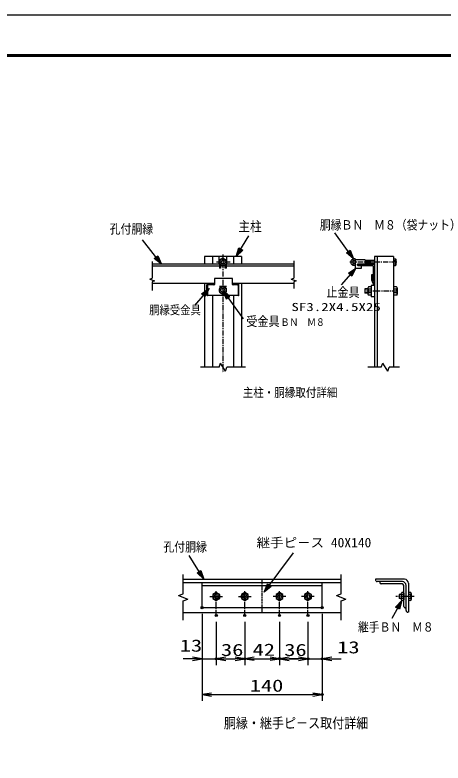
# Model space of a CAD drawing. Units: millimetres, scale not verified. Extents: x -4455 to 4455, y -3150 to 3150.
# Drawn here: x 368 to 2399, y -399 to 3150 of the extents above; entities that cross this region are included whole.
import ezdxf
from ezdxf.enums import TextEntityAlignment as Align

# ---------------------------------------------------------------- set-up
doc = ezdxf.new("R2010")
doc.units = ezdxf.units.MM
doc.header["$LTSCALE"] = 20
doc.header["$PDMODE"] = 32
doc.header["$PDSIZE"] = 10
doc.linetypes.add('USER2', pattern=[2, 1.25, -0.25, 0.25, -0.25])
doc.linetypes.add('USER3', pattern=[0.375, 0.25, -0.125])
for name, color, linetype, lineweight in [('0-0_1', 7, 'Continuous', 25), ('0-1_2', 7, 'Continuous', 25), ('0-2_0', 4, 'Continuous', 25), ('0-4_EXTCNT-LMEC0', 2, 'Continuous', 25), ('0-7_WAKU', 7, 'Continuous', 25)]:
    doc.layers.add(name, color=color, linetype=linetype, lineweight=lineweight)
doc.layers.add('0-5_DEFPOINTS', color=7, linetype='Continuous')
doc.styles.add('ＭＳ ゴシック', font='')
doc.styles.get('ＭＳ ゴシック').set_extended_font_data('MS Gothic')

# ---------------------------------------------------------------- blocks, each defined once
blk = doc.blocks.new('DARROWS')
at = {"layer": '0-2_0', "color": 2}
blk.add_line((0, 0), (-19.982, 0), dxfattribs=at)
blk.add_lwpolyline([(-20, -3.333), (0, 0), (-20, 3.333)], dxfattribs=at)
blk = doc.blocks.new('C50')
at = {"layer": '0-0_1', "color": 4}
blk.add_line((116624.1, 104388.2), (114811.1, 106684), dxfattribs=at)
blk.add_lwpolyline([(116268.3, 105177.6), (116624.1, 104388.2), (115938.7, 104917.3)], close=True, dxfattribs=at)
blk.add_lwpolyline([(116185.9, 105112.5), (116363.8, 104717.8), (116021.1, 104982.3)], dxfattribs=at)
blk = doc.blocks.new('C52')
at = {"layer": '0-0_1', "color": 4}
blk.add_line((135061, 104010.5), (133661.3, 102411.8), dxfattribs=at)
blk.add_lwpolyline([(134349.7, 103516.8), (135061, 104010.5), (134665.7, 103240.2)], close=True, dxfattribs=at)
blk.add_lwpolyline([(134428.7, 103447.7), (134784.4, 103694.5), (134586.7, 103309.3)], dxfattribs=at)
blk = doc.blocks.new('C51')
at = {"layer": '0-0_1', "color": 4}
blk.add_line((123707.5, 105095.7), (124907.8, 107079.9), dxfattribs=at)
blk.add_lwpolyline([(124322, 105705.7), (123707.5, 105095.7), (123962.6, 105923.1)], close=True, dxfattribs=at)
blk.add_lwpolyline([(124232.1, 105760.1), (123924.9, 105455.1), (124052.5, 105868.8)], dxfattribs=at)
blk = doc.blocks.new('C53')
at = {"layer": '0-0_1', "color": 4}
blk.add_line((134851.1, 104894.6), (133050.8, 107334.7), dxfattribs=at)
blk.add_lwpolyline([(134521.3, 105695.2), (134851.1, 104894.6), (134183.4, 105445.9)], close=True, dxfattribs=at)
blk.add_lwpolyline([(134436.8, 105632.9), (134601.7, 105232.6), (134267.9, 105508.2)], dxfattribs=at)

msp = doc.modelspace()

# ---------------------------------------------------------------- linework, layer by layer
at = {"layer": '0-0_1'}
for p, q in [((1266.61, 2003.67), (1266.61, 1968.29)), ((1442.69, 2003.67), (1266.61, 2003.67)), ((1305.17, 2003.67), (1305.17, 1968.29)), ((1336.02, 1968.29), (1336.02, 2003.67)), ((1373.27, 1968.29), (1373.27, 2003.67)), ((1404.12, 2003.67), (1404.12, 1968.29)), ((1442.69, 2003.67), (1442.69, 1968.29)), ((2029.48, 1987.59), (1981.25, 1987.59)), ((2029.48, 1987.59), (2029.48, 1967.49)), ((2163.68, 2003.67), (2073.68, 2003.67)), ((2073.69, 2003.67), (2073.69, 1478.67)), ((2085.68, 2003.67), (2085.68, 1478.67)), ((2163.68, 2003.67), (2163.68, 1478.67)), ((1338.52, 1968.29), (1018.69, 1968.29)), ((1338.52, 1958.51), (1018.69, 1958.51)), ((1338.52, 1986.8), (1338.52, 1949.41)), ((1338.52, 1968.18), (1354.65, 1958.86)), ((1343.52, 1965.29), (1343.52, 1949.41)), ((1354.65, 1958.86), (1370.78, 1968.18)), ((1365.78, 1949.41), (1365.78, 1965.29)), ((1370.78, 1949.41), (1370.78, 1986.8)), ((1690.6, 1968.29), (1370.78, 1968.29)), ((1690.6, 1958.51), (1370.78, 1958.51)), ((1993.31, 1963.47), (1993.31, 1967.49)), ((2029.48, 1967.49), (1993.31, 1967.49)), ((2069.67, 1966.49), (1993.31, 1966.49)), ((2064.64, 1960.46), (1996.32, 1960.46)), ((2011.39, 1949.41), (2011.39, 1960.46)), ((2067.66, 1957.45), (2067.66, 1889.13)), ((1343.52, 1949.41), (1338.52, 1949.41)), ((1370.78, 1949.41), (1365.78, 1949.41)), ((2059.62, 1917.26), (2059.62, 1893.94)), ((2065.65, 1917.26), (2059.62, 1917.26)), ((2065.65, 1917.26), (2065.65, 1895.16)), ((2059.62, 1893.94), (2071.07, 1866.72)), ((2065.65, 1895.15), (2073.69, 1876.05)), ((2073.69, 1886.12), (2070.67, 1886.12)), ((1313.75, 1875.71), (1018.69, 1875.71)), ((1266.6, 1875.71), (1266.61, 1478.67)), ((1353.7, 1862.73), (1337.57, 1853.42)), ((1369.83, 1853.42), (1353.7, 1862.73)), ((1690.6, 1875.71), (1400.17, 1875.71)), ((1442.69, 1875.71), (1442.69, 1478.67)), ((2042.39, 1850.72), (2027.73, 1850.72)), ((2027.73, 1850.72), (2027.73, 1829.39)), ((2042.4, 1854.39), (2042.4, 1825.72)), ((2057.06, 1848.72), (2044.79, 1848.72)), ((2057.06, 1860.06), (2044.8, 1860.06)), ((2057.06, 1866.72), (2057.06, 1813.39)), ((2073.69, 1866.72), (2057.06, 1866.72)), ((2178.65, 1860.06), (2163.72, 1860.06)), ((2178.64, 1848.72), (2163.72, 1848.72)), ((2181.06, 1854.4), (2181.06, 1825.71)), ((1305.17, 1820.98), (1305.17, 1478.67)), ((1404.12, 1820.98), (1404.12, 1478.67)), ((2042.39, 1829.39), (2027.73, 1829.39)), ((2057.06, 1831.39), (2044.79, 1831.39)), ((2057.06, 1820.06), (2044.79, 1820.06)), ((2073.69, 1813.39), (2057.06, 1813.39)), ((2178.66, 1831.39), (2163.72, 1831.39)), ((2178.7, 1820.06), (2163.72, 1820.06)), ((1165.41, 473.12), (1915.41, 473.12)), ((1540.41, 458.12), (1540.41, 473.12)), ((1165.41, 458.12), (1915.41, 458.12)), ((1255.41, 338.12), (1255.41, 458.12)), ((1255.41, 443.12), (1825.41, 443.12)), ((1825.41, 338.12), (1825.41, 458.12)), ((1322.91, 409.24), (1306.78, 399.93)), ((1306.78, 399.93), (1306.78, 381.31)), ((1339.04, 399.93), (1322.91, 409.24)), ((1339.04, 381.31), (1339.04, 399.93)), ((1457.91, 409.24), (1441.78, 399.93)), ((1441.78, 399.93), (1441.78, 381.31)), ((1474.04, 399.93), (1457.91, 409.24)), ((1474.04, 381.31), (1474.04, 399.93)), ((1622.91, 409.24), (1606.78, 399.93)), ((1606.78, 399.93), (1606.78, 381.31)), ((1639.04, 399.93), (1622.91, 409.24)), ((1639.04, 381.31), (1639.04, 399.93)), ((1757.91, 409.24), (1741.78, 399.93)), ((1741.78, 399.93), (1741.78, 381.31)), ((1774.04, 399.93), (1757.91, 409.24)), ((1774.04, 381.31), (1774.04, 399.93)), ((2200.42, 399.93), (2190.2, 399.93)), ((2213.32, 409.24), (2203.42, 409.24)), ((2213.32, 399.93), (2203.42, 399.93)), ((2245.1, 409.24), (2234.95, 409.24)), ((2244.94, 399.93), (2234.95, 399.93)), ((2248.01, 404.63), (2248.01, 376.7)), ((1306.78, 381.31), (1322.91, 372)), ((1322.91, 372), (1339.04, 381.31)), ((1441.78, 381.31), (1457.91, 372)), ((1457.91, 372), (1474.04, 381.31)), ((1606.78, 381.31), (1622.91, 372)), ((1622.91, 372), (1639.04, 381.31)), ((1741.78, 381.31), (1757.91, 372)), ((1757.91, 372), (1774.04, 381.31)), ((2200.42, 381.31), (2190.2, 381.31)), ((2213.32, 381.31), (2203.42, 381.31)), ((2213.32, 372), (2203.42, 372)), ((2245.05, 381.31), (2234.95, 381.31)), ((2244.99, 372), (2234.95, 372)), ((1255.41, 338.12), (1825.41, 338.12)), ((1540.41, 315.62), (1540.41, 338.12)), ((1165.41, 315.62), (1915.41, 315.62))]:
    msp.add_line(p, q, dxfattribs=at)
at = {"layer": '0-0_1', "color": 4, "linetype": 'USER2'}
for p, q in [((1354.65, 2013.61), (1354.65, 1453.21)), ((1388.88, 1977.49), (1320.93, 1977.49)), ((2179.07, 1977.54), (1955.81, 1977.54)), ((2181.06, 1840.06), (2024.76, 1840.06)), ((1292.91, 390.62), (1352.91, 390.62)), ((1322.91, 300.62), (1322.91, 420.62)), ((1427.91, 390.62), (1487.91, 390.62)), ((1457.91, 300.62), (1457.91, 420.62)), ((1652.91, 390.62), (1592.91, 390.62)), ((1622.91, 300.62), (1622.91, 420.62)), ((1787.91, 390.62), (1727.91, 390.62)), ((1757.91, 300.62), (1757.91, 420.62)), ((2262.15, 390.62), (2175.33, 390.62))]:
    msp.add_line(p, q, dxfattribs=at)
at = {"layer": '0-0_1', "color": 4}
for p, q in [((1018.69, 1980.46), (1018.69, 1916.36)), ((1690.6, 1983.33), (1690.6, 1912.35)), ((1006.94, 1896.82), (1018.69, 1901.09)), ((1678.86, 1896.82), (1690.6, 1901.09)), ((1678.86, 1896.82), (1702.35, 1888.27)), ((1690.6, 1908.08), (1690.6, 1901.09)), ((1702.35, 1888.27), (1690.6, 1883.99)), ((1690.6, 1883.99), (1690.6, 1851.73)), ((2042.39, 1848.59), (2027.73, 1848.59)), ((1354.65, 1843.04), (1450.98, 1707.76)), ((2042.39, 1831.52), (2027.73, 1831.52)), ((1336.02, 1478.67), (1342.8, 1497.29)), ((1366.49, 1460.05), (1342.8, 1497.29)), ((2105.8, 1478.67), (2112.58, 1497.29)), ((2136.27, 1460.05), (2112.58, 1497.29)), ((1336.02, 1478.67), (1247.98, 1478.67)), ((1366.49, 1460.05), (1373.27, 1478.67)), ((1461.31, 1478.67), (1373.27, 1478.67)), ((2105.8, 1478.67), (2041.81, 1478.67)), ((2136.27, 1460.05), (2143.05, 1478.67)), ((2192.38, 1478.67), (2143.05, 1478.67)), ((1263.42, 473.12), (1194.15, 585.59)), ((1550.13, 410.86), (1688.67, 598.25)), ((1232.46, 503.38), (1250.34, 514.39)), ((1263.42, 473.12), (1232.46, 503.38)), ((1252.41, 491), (1236.93, 506.13)), ((1245.87, 511.63), (1252.41, 491)), ((1250.34, 514.39), (1263.42, 473.12)), ((1165.41, 403.25), (1165.41, 495.62)), ((1915.41, 403.25), (1915.41, 495.62)), ((1550.13, 410.86), (1566.65, 450.87)), ((1583.54, 438.39), (1550.13, 410.86)), ((1562.61, 427.74), (1570.88, 447.75)), ((1579.32, 441.51), (1562.61, 427.74)), ((1566.65, 450.87), (1583.54, 438.39)), ((1142.91, 395.06), (1165.41, 403.25)), ((1142.91, 395.06), (1187.91, 378.68)), ((1892.91, 395.06), (1915.41, 403.25)), ((1892.91, 395.06), (1937.91, 378.68)), ((1165.41, 370.49), (1187.91, 378.68)), ((1165.41, 278.12), (1165.41, 370.49)), ((1915.41, 370.49), (1937.91, 378.68)), ((1915.41, 278.12), (1915.41, 370.49)), ((2203.42, 372), (2156.09, 286.74)), ((2173.85, 340.37), (2203.42, 372)), ((2203.42, 372), (2192.21, 330.18)), ((2192.21, 330.18), (2173.85, 340.37)), ((2178.44, 337.82), (2193.23, 353.64)), ((2193.23, 353.64), (2187.62, 332.73))]:
    msp.add_line(p, q, dxfattribs=at)
at = {"layer": '0-0_1', "color": 4, "linetype": 'USER3'}
msp.add_line((1540.41, 338.12), (1540.41, 458.12), dxfattribs=at)
at = {"layer": '0-0_1'}
for points in [[(1370.78, 1986.8), (1354.65, 1996.11), (1338.52, 1986.8)], [(1981.25, 1961.47), (1981.25, 1949.41), (2011.39, 1949.41)], [(1337.57, 1834.79), (1353.7, 1825.48), (1369.83, 1834.79)]]:
    msp.add_lwpolyline(points, dxfattribs=at)
at = {"layer": '0-0_1', "color": 4}
for points in [[(1006.94, 1896.82), (1030.44, 1888.27), (1018.69, 1883.99)], [(1383.27, 1811.86), (1366.82, 1825.93), (1374.71, 1805.78)]]:
    msp.add_lwpolyline(points, dxfattribs=at)
msp.add_lwpolyline([(1370.43, 1802.73), (1387.55, 1814.91), (1354.65, 1843.04)], close=True, dxfattribs=at)
at = {"layer": '0-0_1'}
for centre, radius in [((1354.65, 1977.49), 16.13), ((1354.65, 1977.49), 9.31), ((1353.7, 1844.11), 16.13), ((1353.7, 1844.11), 9.31), ((1322.91, 390.62), 16.13), ((1322.91, 390.62), 9.31), ((1457.91, 390.62), 16.13), ((1457.91, 390.62), 9.31), ((1622.91, 390.62), 16.13), ((1622.91, 390.62), 9.31), ((1757.91, 390.62), 16.13), ((1757.91, 390.62), 9.31)]:
    msp.add_circle(centre, radius, dxfattribs=at)
for centre, radius, start, end in [((1976.09, 1977.28), 15.29, 113.49933, 245.97135), ((1996.32, 1963.48), 3.01, 180.01749, 270), ((2064.64, 1957.45), 3.01, 0, 90), ((2069.67, 1962.47), 4.02, 0, 90), ((2070.67, 1889.1), 3.01, 179.99992, 270), ((2050.11, 1854.41), 7.75, 133.23149, 226.94679), ((2059.34, 1840.01), 16.94, 149.07794, 210.64148), ((2173.34, 1854.41), 7.75, 313.05395, 46.76926), ((2164.11, 1840.01), 16.94, 329.3584, 30.92194), ((2050.59, 1825.68), 8.14, 135.46316, 224.1324), ((2172.86, 1825.68), 8.14, 315.86685, 44.53607), ((2205.64, 443.82), 17.58, 0, 90), ((2215.41, 453.58), 19.54, 0, 90), ((2199.39, 437.56), 13.93, 0, 90), ((2216.42, 390.52), 15.99, 144.11156, 215.34193), ((2206.16, 404.67), 5.52, 120.9258, 239.92639), ((2232.01, 390.52), 15.99, 324.65771, 35.88809), ((2242.27, 404.67), 5.52, 300.07333, 59.07392), ((2205.69, 376.73), 5.21, 116.37906, 244.40222), ((2242.74, 376.73), 5.21, 295.59689, 63.62006)]:
    msp.add_arc(centre, radius, start, end, dxfattribs=at)
at = {"layer": '0-1_2'}
for p, q in [((1970, 1991.46), (1971.24, 1993.62)), ((1970, 1991.46), (1970, 1963.62)), ((1981.25, 1993.62), (1971.25, 1993.62)), ((1981.25, 1993.62), (1981.25, 1961.47)), ((2163.68, 1993.62), (2163.68, 1961.34)), ((2163.68, 1993.62), (2173.73, 1993.62)), ((2174.98, 1991.45), (2173.73, 1993.62)), ((2174.98, 1991.45), (2174.98, 1963.5)), ((1970, 1963.62), (1971.24, 1961.47)), ((1981.25, 1985.58), (1971.14, 1985.58)), ((1981.25, 1969.5), (1971.25, 1969.5)), ((1981.25, 1961.47), (1971.25, 1961.47)), ((1981.25, 1985.58), (1981.25, 1969.5)), ((2073.68, 1985.58), (2029.48, 1985.58)), ((2073.68, 1969.5), (2029.48, 1969.5)), ((2163.68, 1985.55), (2173.73, 1985.55)), ((2163.68, 1969.41), (2173.73, 1969.41)), ((2163.68, 1961.34), (2173.73, 1961.34)), ((2174.98, 1963.5), (2173.73, 1961.34)), ((2163.72, 1852.96), (2163.72, 1827.13)), ((2215.41, 473.12), (2078.66, 473.12)), ((2078.66, 473.12), (2078.66, 469.21)), ((2205.64, 461.4), (2086.47, 461.4)), ((2098.77, 460.78), (2098.77, 457.69)), ((2199.39, 451.49), (2104.96, 451.49)), ((2213.32, 343.14), (2213.32, 437.56)), ((2223.22, 324.65), (2223.22, 443.82)), ((2234.95, 453.58), (2234.95, 316.83)), ((2190.2, 399.93), (2190.2, 381.31)), ((2200.42, 404.59), (2200.42, 376.65)), ((2213.32, 406.74), (2213.32, 374.49)), ((2234.95, 406.74), (2234.95, 374.49)), ((2222.61, 336.94), (2219.51, 336.94)), ((2234.95, 316.83), (2231.04, 316.83))]:
    msp.add_line(p, q, dxfattribs=at)
at = {"layer": '0-1_2', "color": 4}
for p, q in [((2073.68, 1983.97), (2029.48, 1983.97)), ((2073.68, 1971.11), (2029.48, 1971.11))]:
    msp.add_line(p, q, dxfattribs=at)
at = {"layer": '0-1_2'}
for centre, radius, start, end in [((1984.53, 1991.46), 14.61, 179.99992, 203.62862), ((2160.39, 1991.45), 14.59, 336.1131, 0), ((1984.53, 1963.62), 14.53, 156.03488, 179.99992), ((1998.99, 1977.78), 28.93, 164.30701, 196.61107), ((2148.37, 1977.47), 26.62, 342.35559, 17.65405), ((2160.39, 1963.5), 14.59, 0, 23.88546), ((2086.47, 469.21), 7.81, 179.99992, 270), ((2104.96, 457.69), 6.19, 179.99992, 270), ((2219.51, 343.14), 6.19, 179.99992, 270), ((2231.04, 324.65), 7.81, 179.99992, 270)]:
    msp.add_arc(centre, radius, start, end, dxfattribs=at)
at = {"layer": '0-2_0', "color": 7}
for p, q in [((1400.17, 1899.05), (1313.75, 1899.05)), ((1313.75, 1899.05), (1313.75, 1871.92)), ((1400.17, 1871.92), (1400.17, 1899.05)), ((1278.73, 1819.85), (1278.73, 1870.25)), ((1280.73, 1872.25), (1281.46, 1872.25)), ((1281.46, 1872.25), (1280.73, 1872.25)), ((1281.94, 1866.92), (1281.94, 1822.98)), ((1283.46, 1868.92), (1283.46, 1870.25)), ((1310.75, 1868.92), (1283.94, 1868.92)), ((1337.57, 1853.42), (1337.57, 1834.79)), ((1338.91, 1863.47), (1370.73, 1863.47)), ((1338.91, 1863.47), (1338.91, 1863.42)), ((1338.91, 1863.42), (1370.73, 1863.42)), ((1369.83, 1853.42), (1369.83, 1834.79)), ((1370.73, 1863.47), (1370.73, 1863.42)), ((1425.81, 1868.92), (1403.17, 1868.92)), ((1425.81, 1868.87), (1425.81, 1868.92)), ((1425.83, 1868.92), (1425.83, 1870.25)), ((1427.36, 1866.92), (1427.36, 1822.98)), ((1428.56, 1872.25), (1427.83, 1872.25)), ((1427.83, 1872.25), (1428.56, 1872.25)), ((1430.56, 1819.85), (1430.56, 1870.25)), ((1280.71, 1818.14), (1281.46, 1818.14)), ((1283.46, 1820.14), (1283.46, 1820.98)), ((1283.94, 1820.98), (1425.81, 1820.98)), ((1425.81, 1820.98), (1425.81, 1821.03)), ((1425.83, 1820.14), (1425.83, 1820.98)), ((1428.58, 1818.14), (1427.83, 1818.14))]:
    msp.add_line(p, q, dxfattribs=at)
at = {"layer": '0-2_0', "color": 1}
for p, q in [((1255.41, 308.12), (1255.41, -104.38)), ((1255.41, 308.12), (1255.41, 65.04)), ((1825.41, 308.12), (1825.41, -104.38)), ((1825.41, 308.12), (1825.41, 65.04)), ((1322.91, 270.62), (1322.91, 65.04)), ((1322.91, 270.62), (1322.91, 65.04)), ((1457.91, 270.62), (1457.91, 65.04)), ((1457.91, 270.62), (1457.91, 66.04)), ((1622.91, 270.62), (1622.91, 65.04)), ((1622.91, 270.62), (1622.91, 66.04)), ((1757.91, 270.62), (1757.91, 65.04)), ((1757.91, 270.62), (1757.91, 65.04))]:
    msp.add_line(p, q, dxfattribs=at)
at = {"layer": '0-2_0', "color": 2}
for p, q in [((1210.41, 95.04), (1165.41, 95.04)), ((1255.41, 95.04), (1322.91, 95.04)), ((1367.91, 95.04), (1412.91, 95.04)), ((1367.91, 95.04), (1412.91, 95.04)), ((1502.91, 96.04), (1577.91, 96.04)), ((1712.91, 95.04), (1667.91, 95.04)), ((1667.91, 95.04), (1712.91, 95.04)), ((1757.91, 95.04), (1825.41, 95.04)), ((1870.41, 95.04), (1915.41, 95.04)), ((1300.41, -74.38), (1780.41, -74.38))]:
    msp.add_line(p, q, dxfattribs=at)
at = {"layer": '0-2_0', "color": 7}
for centre, radius, start, end in [((1280.73, 1870.25), 2, 90, 180), ((1281.46, 1870.25), 2, 0, 90), ((1283.94, 1866.92), 2, 90, 180), ((1310.75, 1871.92), 3, 270, 0), ((1403.17, 1871.92), 3, 180, 270), ((1425.36, 1866.92), 2, 0, 90), ((1427.83, 1870.25), 2, 90, 180), ((1428.56, 1870.25), 2, 0, 90), ((1280.71, 1820.14), 2, 188.18645, 270), ((1281.46, 1820.14), 2, 270, 0), ((1283.94, 1822.98), 2, 180, 270), ((1425.36, 1822.98), 2, 270, 0), ((1427.83, 1820.14), 2, 180, 270), ((1428.58, 1820.14), 2, 270, 351.81355)]:
    msp.add_arc(centre, radius, start, end, dxfattribs=at)
at = {"layer": '0-4_EXTCNT-LMEC0', "color": 4}
for p, q in [((1018.69, 1916.36), (1018.69, 1901.09)), ((1018.69, 1883.99), (1018.69, 1842.3)), ((1690.6, 1912.35), (1690.6, 1908.08))]:
    msp.add_line(p, q, dxfattribs=at)
at = {"layer": '0-5_DEFPOINTS'}
for p in [(1255.41, 338.12), (1825.41, 338.12), (1322.91, 300.62), (1457.91, 300.62), (1622.91, 300.62), (1757.91, 300.62), (1322.91, 95.04), (1457.91, 95.04), (1622.91, 96.04), (1757.91, 95.04), (1825.41, 95.04), (1825.41, -74.38)]:
    msp.add_point(p, dxfattribs=at)
at = {"layer": '0-7_WAKU', "color": 3}
msp.add_lwpolyline([(-4455, 3150), (4455, 3150), (4455, -3150), (-4455, -3150)], close=True, dxfattribs=at)
at = {"layer": '0-7_WAKU'}
for points in [[(-4155, 2962.5), (4155, 2962.5), (4155, -2962.5), (-4155, -2962.5)], [(-4153.13, 2960.62), (4153.12, 2960.62), (4153.12, -2960.63), (-4153.13, -2960.63)], [(-4151.25, 2958.75), (4151.25, 2958.75), (4151.25, -2958.75), (-4151.25, -2958.75)], [(-4149.38, 2956.87), (4149.37, 2956.87), (4149.37, -2956.88), (-4149.38, -2956.88)], [(-4147.5, 2955), (4147.5, 2955), (4147.5, -2955), (-4147.5, -2955)]]:
    msp.add_lwpolyline(points, close=True, dxfattribs=at)

# ---------------------------------------------------------------- block references
at = {"layer": '0-2_0'}
for name, p, xscale, yscale in [('C51', (-4768, -3251.11), 0.05, 0.05), ('C53', (-4768, -3251.11), 0.05, 0.05), ('C50', (-4768, -3251.11), 0.05, 0.05), ('C52', (-4768, -3251.11), 0.05, 0.05), ('C52', (-5464.01, -3348.44), 0.05, 0.05), ('DARROWS', (1255.41, 95.04), 2.25, 2.25), ('DARROWS', (1457.91, 95.04), 2.25, 2.25), ('DARROWS', (1622.91, 96.04), 2.25, 2.25), ('DARROWS', (1757.91, 95.04), 2.25, 2.25), ('DARROWS', (1757.91, 95.04), 2.25, 2.25), ('DARROWS', (1825.41, -74.38), 2.25, 2.25)]:
    msp.add_blockref(name, p, dxfattribs=dict(at, xscale=xscale, yscale=yscale))
at = {"layer": '0-2_0', "xscale": 2.25, "yscale": 2.25, "rotation": 180}
for p in [(1322.91, 95.04), (1322.91, 95.04), (1457.91, 96.04), (1622.91, 95.04), (1825.41, 95.04), (1255.41, -74.38)]:
    msp.add_blockref('DARROWS', p, dxfattribs=at)

# ---------------------------------------------------------------- texts
at = {"layer": '0-0_1', "color": 4, "style": 'ＭＳ ゴシック'}
for s, height, width, p in [('主柱', 47.36, 0.85, (1428.35, 2108.77)), ('胴縁ＢＮ\u3000Ｍ８（袋ナット）', 44.37, 0.85, (1814.33, 2118.66)), ('孔付胴縁', 44.57, 0.85, (816.99, 2099.45)), ('止金具', 45.45, 0.85, (1844.83, 1797.97)), ('胴縁受金具', 42.29, 0.85, (1004.5, 1716.71)), ('受金具', 45.45, 0.85, (1465.3, 1660.17)), ('ＢＮ\u3000Ｍ８', 35.18, 0.85, (1628.33, 1664.4)), ('主柱・胴縁取付詳細', 43.02, 0.85, (1448.52, 1324.63)), ('継手ピ－ス 40X140', 44.74, 1.05, (1514.19, 610.9)), ('孔付胴縁', 44.6, 0.85, (1071.69, 591.11)), ('継手ＢＮ\u3000Ｍ８', 44.2, 0.85, (1995.13, 211.13)), ('胴縁・継手ピ－ス取付詳細', 49.25, 0.85, (1358.91, -248.85))]:
    msp.add_text(s, height=height, dxfattribs=dict(at, width=width)).set_placement(p, align=Align.BOTTOM_LEFT)
at = {"layer": '0-2_0', "color": 3, "style": 'ＭＳ ゴシック', "width": 1.35}
for s, p in [('13', (1149.74, 111.94)), ('13', (1896.74, 103.94)), ('36', (1345.41, 91.44)), ('42', (1495.41, 92.44)), ('36', (1645.41, 91.44)), ('140', (1481.91, -77.98))]:
    msp.add_text(s, height=57.77, dxfattribs=at).set_placement(p, align=Align.BOTTOM_LEFT)
at = {"layer": '0-4_EXTCNT-LMEC0', "color": 4, "style": 'ＭＳ ゴシック', "width": 1.35}
msp.add_text('SF3.2X4.5X25', height=38.48, dxfattribs=at).set_placement((1679.38, 1733.73), align=Align.BOTTOM_LEFT)

doc.saveas('drawing.dxf')
